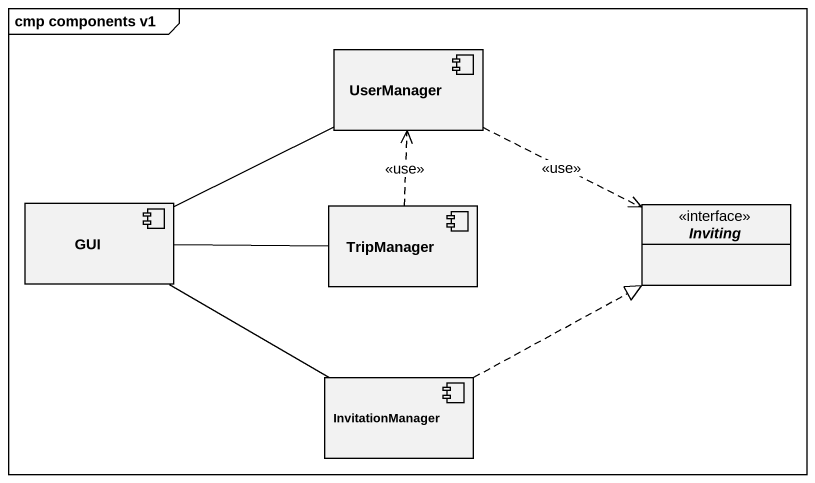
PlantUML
@startuml
mainframe cmp components v1
allowmixing
hide circle
hide empty members
component UserManager
component GUI
component TripManager
interface Inviting
component InvitationManager
UserManager .right.> Inviting : <<use>>
GUI -right- UserManager
GUI -right- TripManager
GUI -right- InvitationManager
TripManager .up.> UserManager : <<use>>
InvitationManager .right.|> Inviting
@enduml
